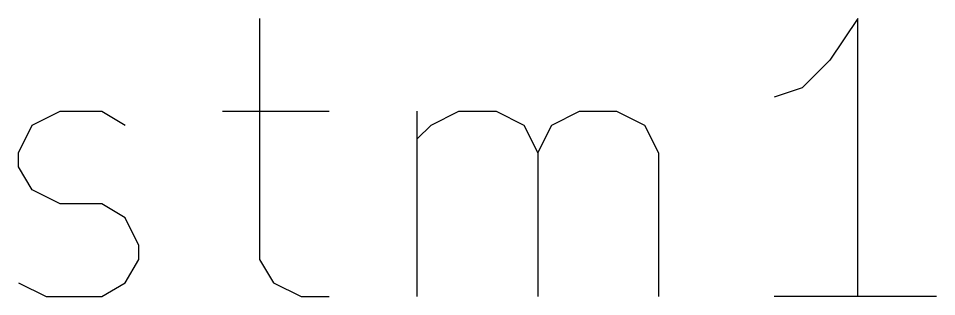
# Model space of a CAD drawing. Extents: x 4000 to 326700, y 4000 to 230000.
# Drawn here: x 107010 to 108990, y 158290 to 158890 of the extents above; entities that cross this region are included whole.
import ezdxf

# ---------------------------------------------------------------- set-up
doc = ezdxf.new("R2010")
doc.units = 0
doc.layers.add('CYAN', color=4, linetype='CONTINUOUS')

msp = doc.modelspace()

# ---------------------------------------------------------------- linework, layer by layer
at = {"layer": 'CYAN'}
for p, q in [((107530, 158890), (107530, 158370)), ((108820, 158890), (108760, 158800)), ((108820, 158290), (108820, 158890)), ((108760, 158800), (108700, 158740)), ((108700, 158740), (108640, 158720)), ((107040, 158660), (107100, 158690)), ((107100, 158690), (107190, 158690)), ((107190, 158690), (107240, 158660)), ((107450, 158690), (107680, 158690)), ((107870, 158290), (107870, 158690)), ((107900, 158660), (107960, 158690)), ((107960, 158690), (108040, 158690)), ((108040, 158690), (108100, 158660)), ((108160, 158660), (108220, 158690)), ((108220, 158690), (108300, 158690)), ((108300, 158690), (108360, 158660)), ((107010, 158600), (107040, 158660)), ((107870, 158630), (107900, 158660)), ((108100, 158660), (108130, 158600)), ((108130, 158600), (108160, 158660)), ((108360, 158660), (108390, 158600)), ((107010, 158570), (107010, 158600)), ((108130, 158600), (108130, 158290)), ((108390, 158600), (108390, 158290)), ((107040, 158520), (107010, 158570)), ((107100, 158490), (107040, 158520)), ((107190, 158490), (107100, 158490)), ((107240, 158460), (107190, 158490)), ((107270, 158400), (107240, 158460)), ((107270, 158370), (107270, 158400)), ((107240, 158320), (107270, 158370)), ((107530, 158370), (107560, 158320)), ((107010, 158320), (107070, 158290)), ((107190, 158290), (107240, 158320)), ((107560, 158320), (107620, 158290)), ((107070, 158290), (107190, 158290)), ((107620, 158290), (107680, 158290)), ((108990, 158290), (108640, 158290))]:
    msp.add_line(p, q, dxfattribs=at)

doc.saveas('drawing.dxf')
